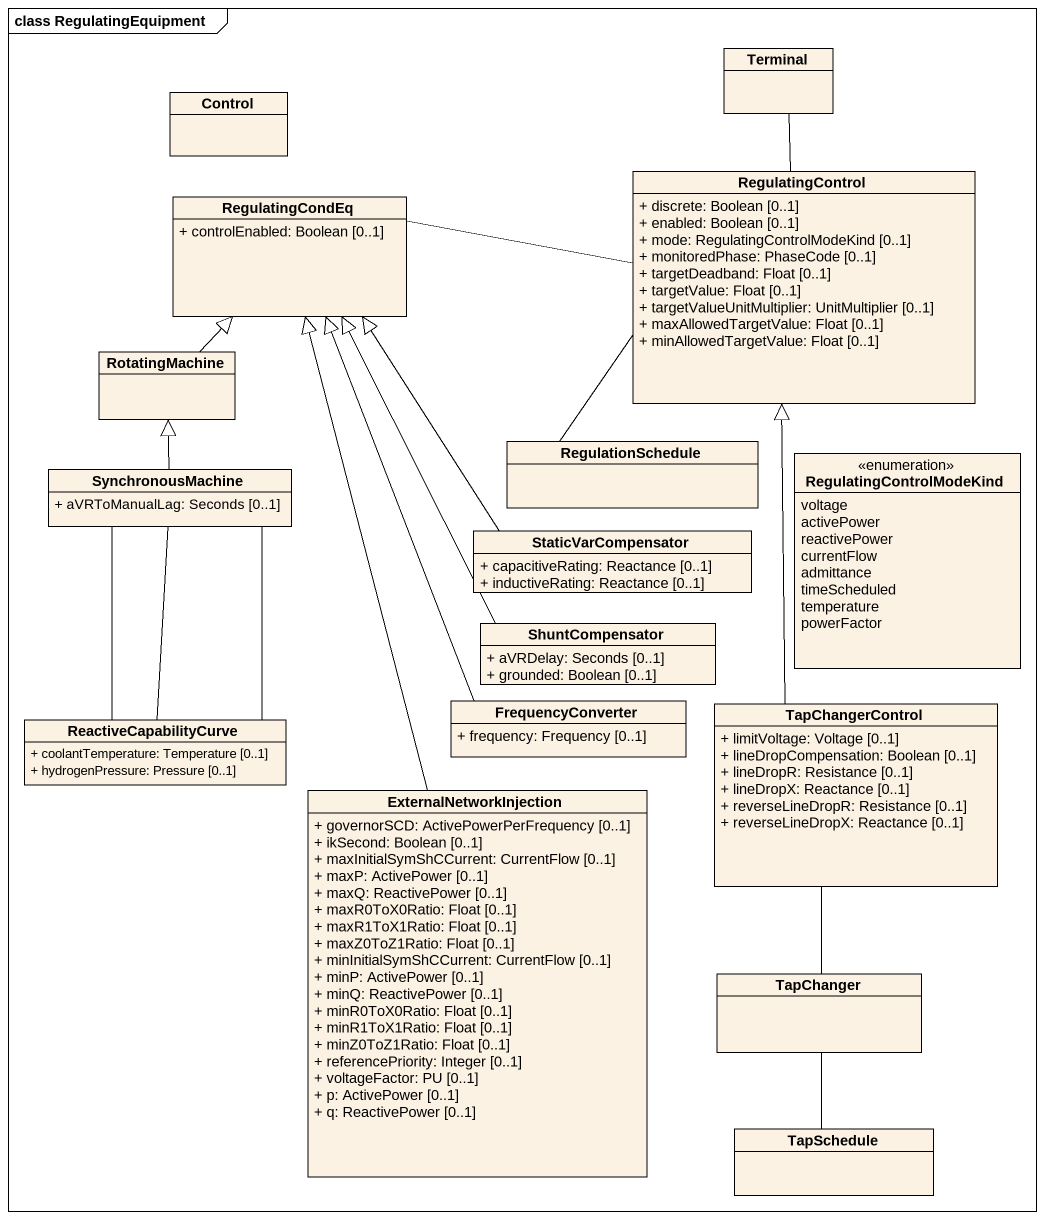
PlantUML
@startuml
mainframe class RegulatingEquipment
hide circle
hide empty members
skinparam classAttributeIconSize 0
class Terminal
class "Control" as Control_
class RegulatingControl {
  + discrete: Boolean [0..1]
  + enabled: Boolean [0..1]
  + mode: RegulatingControlModeKind [0..1]
  + monitoredPhase: PhaseCode [0..1]
  + targetDeadband: Float [0..1]
  + targetValue: Float [0..1]
  + targetValueUnitMultiplier: UnitMultiplier [0..1]
  + maxAllowedTargetValue: Float [0..1]
  + minAllowedTargetValue: Float [0..1]
}
class RegulatingCondEq {
  + controlEnabled: Boolean [0..1]
}
class RotatingMachine
class SynchronousMachine {
  + aVRToManualLag: Seconds [0..1]
}
class RegulationSchedule
enum RegulatingControlModeKind {
  voltage
  activePower
  reactivePower
  currentFlow
  admittance
  timeScheduled
  temperature
  powerFactor
}
class StaticVarCompensator {
  + capacitiveRating: Reactance [0..1]
  + inductiveRating: Reactance [0..1]
}
class ShuntCompensator {
  + aVRDelay: Seconds [0..1]
  + grounded: Boolean [0..1]
}
class ReactiveCapabilityCurve {
  + coolantTemperature: Temperature [0..1]
  + hydrogenPressure: Pressure [0..1]
}
class FrequencyConverter {
  + frequency: Frequency [0..1]
}
class TapChangerControl {
  + limitVoltage: Voltage [0..1]
  + lineDropCompensation: Boolean [0..1]
  + lineDropR: Resistance [0..1]
  + lineDropX: Reactance [0..1]
  + reverseLineDropR: Resistance [0..1]
  + reverseLineDropX: Reactance [0..1]
}
class ExternalNetworkInjection {
  + governorSCD: ActivePowerPerFrequency [0..1]
  + ikSecond: Boolean [0..1]
  + maxInitialSymShCCurrent: CurrentFlow [0..1]
  + maxP: ActivePower [0..1]
  + maxQ: ReactivePower [0..1]
  + maxR0ToX0Ratio: Float [0..1]
  + maxR1ToX1Ratio: Float [0..1]
  + maxZ0ToZ1Ratio: Float [0..1]
  + minInitialSymShCCurrent: CurrentFlow [0..1]
  + minP: ActivePower [0..1]
  + minQ: ReactivePower [0..1]
  + minR0ToX0Ratio: Float [0..1]
  + minR1ToX1Ratio: Float [0..1]
  + minZ0ToZ1Ratio: Float [0..1]
  + referencePriority: Integer [0..1]
  + voltageFactor: PU [0..1]
  + p: ActivePower [0..1]
  + q: ReactivePower [0..1]
}
class TapChanger
class TapSchedule
Terminal -- RegulatingControl
RegulatingCondEq -right- RegulatingControl
RotatingMachine -up-|> RegulatingCondEq
SynchronousMachine -up-|> RotatingMachine
RegulationSchedule -up- RegulatingControl
StaticVarCompensator -up-|> RegulatingCondEq
ShuntCompensator -up-|> RegulatingCondEq
ReactiveCapabilityCurve -up- SynchronousMachine
ReactiveCapabilityCurve -up- SynchronousMachine
ReactiveCapabilityCurve -up- SynchronousMachine
FrequencyConverter -up-|> RegulatingCondEq
TapChangerControl -up-|> RegulatingControl
ExternalNetworkInjection -up-|> RegulatingCondEq
TapChanger -up- TapChangerControl
TapSchedule -up- TapChanger
@enduml
